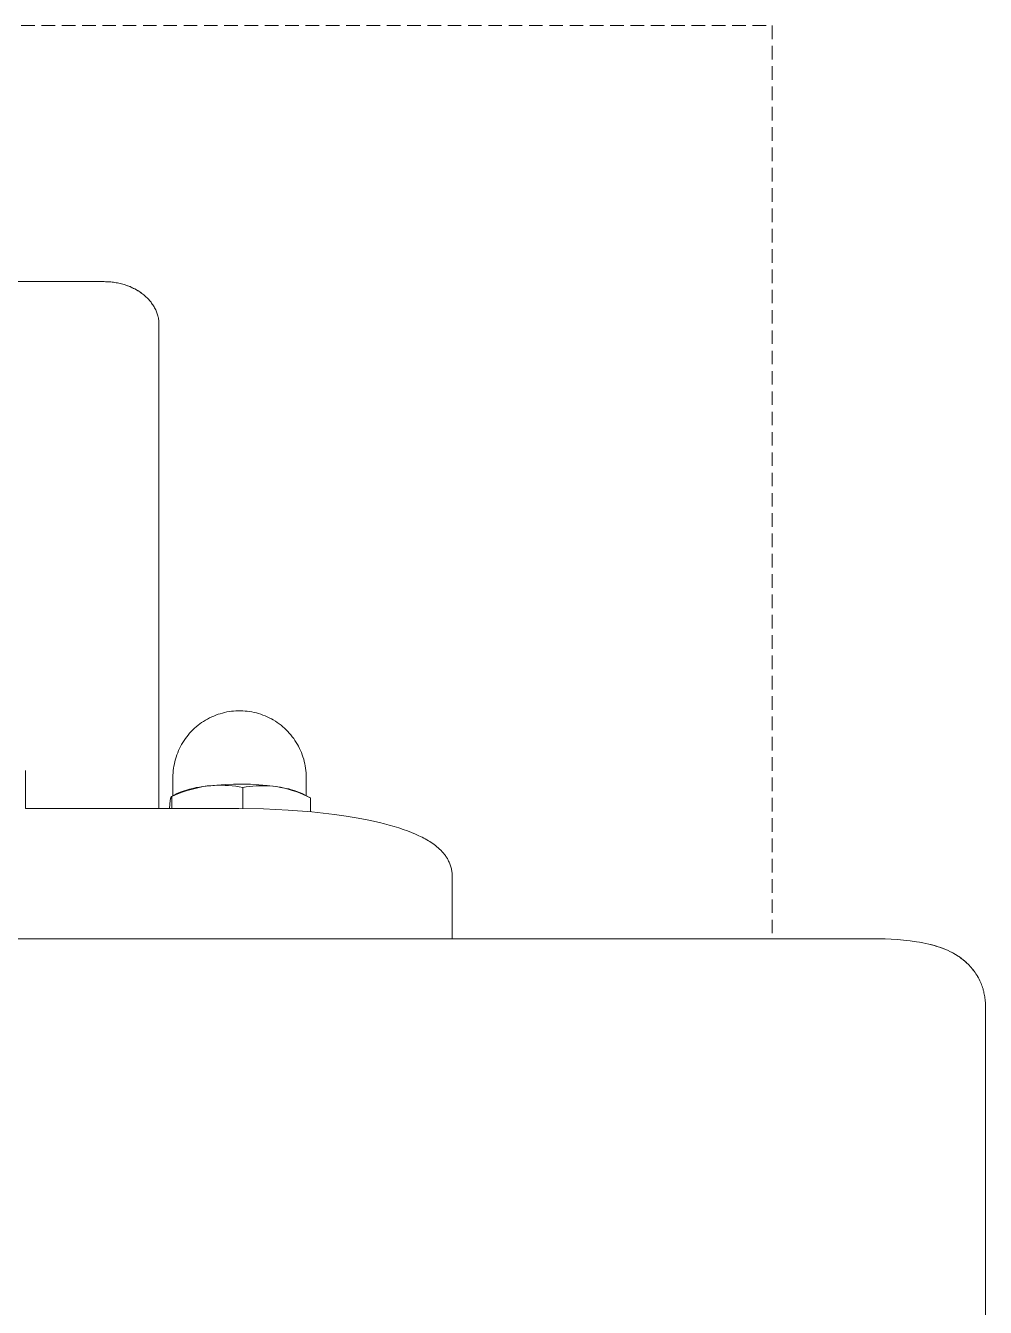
# Model space of a CAD drawing. Header units: millimetres. Extents: x -779 to 3049, y 55 to 2500.
# Drawn here: x -98.4 to -8.4, y 696.5 to 816.7 of the extents above; entities that cross this region are included whole.
import ezdxf

# ---------------------------------------------------------------- set-up
doc = ezdxf.new("R2010")
doc.units = ezdxf.units.MM
doc.linetypes.add('HIDDEN', pattern=[1.905, 1.27, -0.635])
doc.layers.add('ZANO_R', color=7, linetype='Continuous', lineweight=0)
doc.layers.add('ZANO_R_przerywana', color=7, linetype='HIDDEN', lineweight=0)

msp = doc.modelspace()

# ---------------------------------------------------------------- linework, layer by layer
at = {"layer": 'ZANO_R'}
for p, q in [((-97.26, 792.66), (-129.45, 792.66)), ((-96.29, 792.66), (-97.26, 792.66)), ((-90.98, 792.66), (-96.29, 792.66)), ((-90.86, 792.65), (-90.98, 792.66)), ((-90.98, 792.66), (-90.86, 792.65)), ((-90.86, 792.65), (-90.73, 792.65)), ((-90.73, 792.65), (-90.86, 792.65)), ((-90.61, 792.65), (-90.73, 792.65)), ((-90.73, 792.65), (-90.61, 792.65)), ((-90.48, 792.64), (-90.61, 792.65)), ((-90.61, 792.65), (-90.48, 792.64)), ((-90.36, 792.63), (-90.48, 792.64)), ((-90.48, 792.64), (-90.36, 792.63)), ((-90.23, 792.61), (-90.36, 792.63)), ((-90.36, 792.63), (-90.23, 792.61)), ((-90.11, 792.6), (-90.23, 792.61)), ((-90.23, 792.61), (-90.11, 792.6)), ((-89.98, 792.58), (-90.11, 792.6)), ((-90.11, 792.6), (-89.98, 792.58)), ((-89.86, 792.56), (-89.98, 792.58)), ((-89.98, 792.58), (-89.86, 792.56)), ((-89.74, 792.54), (-89.86, 792.56)), ((-89.86, 792.56), (-89.74, 792.54)), ((-89.62, 792.51), (-89.74, 792.54)), ((-89.74, 792.54), (-89.62, 792.51)), ((-89.49, 792.48), (-89.62, 792.51)), ((-89.62, 792.51), (-89.49, 792.48)), ((-89.37, 792.45), (-89.49, 792.48)), ((-89.49, 792.48), (-89.37, 792.45)), ((-89.25, 792.42), (-89.37, 792.45)), ((-89.37, 792.45), (-89.25, 792.42)), ((-89.13, 792.39), (-89.25, 792.42)), ((-89.25, 792.42), (-89.13, 792.39)), ((-89.01, 792.35), (-89.13, 792.39)), ((-89.13, 792.39), (-89.01, 792.35)), ((-88.9, 792.31), (-89.01, 792.35)), ((-89.01, 792.35), (-88.9, 792.31)), ((-88.78, 792.27), (-88.9, 792.31)), ((-88.9, 792.31), (-88.79, 792.27)), ((-88.79, 792.27), (-88.68, 792.23)), ((-88.67, 792.23), (-88.78, 792.27)), ((-88.68, 792.23), (-88.57, 792.19)), ((-88.56, 792.18), (-88.67, 792.23)), ((-88.57, 792.19), (-88.47, 792.14)), ((-88.45, 792.13), (-88.56, 792.18)), ((-88.47, 792.14), (-88.36, 792.09)), ((-88.34, 792.08), (-88.45, 792.13)), ((-88.36, 792.09), (-88.26, 792.04)), ((-88.23, 792.03), (-88.34, 792.08)), ((-88.26, 792.04), (-88.15, 791.99)), ((-88.12, 791.98), (-88.23, 792.03)), ((-88.15, 791.99), (-88.05, 791.94)), ((-88.02, 791.92), (-88.12, 791.98)), ((-88.05, 791.94), (-87.95, 791.88)), ((-87.93, 791.87), (-88.02, 791.92)), ((-87.95, 791.88), (-87.85, 791.82)), ((-87.83, 791.81), (-87.93, 791.87)), ((-87.85, 791.82), (-87.75, 791.76)), ((-87.73, 791.75), (-87.83, 791.81)), ((-87.75, 791.76), (-87.65, 791.69)), ((-87.64, 791.69), (-87.73, 791.75)), ((-87.65, 791.69), (-87.55, 791.63)), ((-87.55, 791.62), (-87.64, 791.69)), ((-87.55, 791.63), (-87.46, 791.56)), ((-87.46, 791.56), (-87.55, 791.62)), ((-87.37, 791.49), (-87.46, 791.56)), ((-87.46, 791.56), (-87.37, 791.49)), ((-87.28, 791.42), (-87.37, 791.49)), ((-87.37, 791.49), (-87.28, 791.42)), ((-87.2, 791.35), (-87.28, 791.42)), ((-87.28, 791.42), (-87.2, 791.35)), ((-87.12, 791.28), (-87.2, 791.35)), ((-87.2, 791.35), (-87.12, 791.28)), ((-87.04, 791.21), (-87.12, 791.28)), ((-87.12, 791.28), (-87.04, 791.21)), ((-86.96, 791.13), (-87.04, 791.21)), ((-87.04, 791.21), (-86.96, 791.13)), ((-86.88, 791.06), (-86.96, 791.13)), ((-86.96, 791.13), (-86.88, 791.06)), ((-86.81, 790.98), (-86.88, 791.06)), ((-86.88, 791.06), (-86.81, 790.98)), ((-86.74, 790.9), (-86.81, 790.98)), ((-86.81, 790.98), (-86.74, 790.9)), ((-86.67, 790.82), (-86.74, 790.9)), ((-86.74, 790.9), (-86.67, 790.82)), ((-86.6, 790.73), (-86.67, 790.82)), ((-86.67, 790.82), (-86.6, 790.73)), ((-86.54, 790.65), (-86.6, 790.73)), ((-86.6, 790.73), (-86.54, 790.65)), ((-86.48, 790.56), (-86.54, 790.65)), ((-86.54, 790.65), (-86.48, 790.56)), ((-86.42, 790.48), (-86.48, 790.56)), ((-86.48, 790.56), (-86.42, 790.48)), ((-86.36, 790.39), (-86.42, 790.48)), ((-86.42, 790.48), (-86.36, 790.39)), ((-86.31, 790.3), (-86.36, 790.39)), ((-86.36, 790.39), (-86.31, 790.3)), ((-86.26, 790.2), (-86.31, 790.3)), ((-86.31, 790.3), (-86.26, 790.2)), ((-86.21, 790.11), (-86.26, 790.2)), ((-86.26, 790.2), (-86.21, 790.11)), ((-86.16, 790.02), (-86.21, 790.11)), ((-86.21, 790.11), (-86.16, 790.02)), ((-86.12, 789.93), (-86.16, 790.02)), ((-86.16, 790.02), (-86.12, 789.93)), ((-86.08, 789.83), (-86.12, 789.93)), ((-86.12, 789.93), (-86.08, 789.83)), ((-86.05, 789.73), (-86.08, 789.83)), ((-86.08, 789.83), (-86.05, 789.73)), ((-86.01, 789.64), (-86.05, 789.73)), ((-86.05, 789.73), (-86.01, 789.64)), ((-85.98, 789.54), (-86.01, 789.64)), ((-86.01, 789.64), (-85.98, 789.54)), ((-85.96, 789.44), (-85.98, 789.54)), ((-85.98, 789.54), (-85.96, 789.44)), ((-85.93, 789.34), (-85.96, 789.44)), ((-85.96, 789.44), (-85.93, 789.34)), ((-85.91, 789.25), (-85.93, 789.34)), ((-85.93, 789.34), (-85.91, 789.25)), ((-85.9, 789.15), (-85.91, 789.25)), ((-85.91, 789.25), (-85.9, 789.15)), ((-85.88, 789.05), (-85.9, 789.15)), ((-85.9, 789.15), (-85.88, 789.05)), ((-85.87, 788.95), (-85.88, 789.05)), ((-85.88, 789.05), (-85.87, 788.95)), ((-85.86, 788.85), (-85.87, 788.95)), ((-85.87, 788.95), (-85.86, 788.85)), ((-85.86, 788.75), (-85.86, 788.85)), ((-85.86, 788.85), (-85.86, 788.75)), ((-85.86, 788.75), (-85.86, 788.66)), ((-85.86, 788.66), (-85.86, 788.75)), ((-85.86, 757.66), (-85.86, 788.66)), ((-85.86, 743.27), (-85.86, 757.66)), ((-80.31, 752.1), (-80.11, 752.16)), ((-80.11, 752.16), (-79.9, 752.22)), ((-79.9, 752.22), (-79.7, 752.27)), ((-79.7, 752.27), (-79.49, 752.32)), ((-79.49, 752.32), (-79.28, 752.35)), ((-79.28, 752.35), (-79.06, 752.38)), ((-79.06, 752.38), (-78.85, 752.41)), ((-78.85, 752.41), (-78.64, 752.42)), ((-78.64, 752.42), (-78.42, 752.43)), ((-78.42, 752.43), (-78.21, 752.43)), ((-78.21, 752.43), (-78, 752.42)), ((-78, 752.42), (-77.78, 752.41)), ((-77.78, 752.41), (-77.57, 752.39)), ((-77.57, 752.39), (-77.36, 752.36)), ((-77.36, 752.36), (-77.14, 752.32)), ((-77.14, 752.32), (-76.93, 752.28)), ((-76.93, 752.28), (-76.72, 752.23)), ((-76.72, 752.23), (-76.51, 752.17)), ((-76.51, 752.17), (-76.31, 752.11)), ((-82.36, 750.93), (-82.19, 751.07)), ((-82.19, 751.07), (-82.02, 751.2)), ((-82.02, 751.2), (-81.85, 751.32)), ((-81.85, 751.32), (-81.67, 751.44)), ((-81.67, 751.44), (-81.49, 751.56)), ((-81.49, 751.56), (-81.3, 751.66)), ((-81.3, 751.66), (-81.11, 751.76)), ((-81.11, 751.76), (-80.91, 751.86)), ((-80.91, 751.86), (-80.72, 751.94)), ((-80.72, 751.94), (-80.52, 752.02)), ((-80.52, 752.02), (-80.31, 752.1)), ((-76.31, 752.11), (-76.1, 752.03)), ((-76.1, 752.03), (-75.9, 751.95)), ((-75.9, 751.95), (-75.7, 751.87)), ((-75.7, 751.87), (-75.51, 751.78)), ((-75.51, 751.78), (-75.31, 751.68)), ((-75.31, 751.68), (-75.13, 751.57)), ((-75.13, 751.57), (-74.94, 751.46)), ((-74.94, 751.46), (-74.76, 751.34)), ((-74.76, 751.34), (-74.58, 751.21)), ((-74.58, 751.21), (-74.41, 751.08)), ((-74.41, 751.08), (-74.25, 750.94)), ((-74.25, 750.94), (-74.08, 750.8)), ((-83.5, 749.64), (-83.38, 749.82)), ((-83.38, 749.82), (-83.25, 749.99)), ((-83.25, 749.99), (-83.12, 750.16)), ((-83.12, 750.16), (-82.98, 750.32)), ((-82.98, 750.32), (-82.83, 750.48)), ((-82.83, 750.48), (-82.68, 750.64)), ((-82.68, 750.64), (-82.52, 750.79)), ((-82.52, 750.79), (-82.36, 750.93)), ((-74.08, 750.8), (-73.93, 750.65)), ((-73.93, 750.65), (-73.77, 750.5)), ((-73.77, 750.5), (-73.63, 750.34)), ((-73.63, 750.34), (-73.49, 750.17)), ((-73.49, 750.17), (-73.35, 750)), ((-73.35, 750), (-73.22, 749.83)), ((-73.22, 749.83), (-73.1, 749.65)), ((-84.1, 748.5), (-84.02, 748.7)), ((-84.02, 748.7), (-83.93, 748.89)), ((-83.93, 748.89), (-83.83, 749.08)), ((-83.83, 749.08), (-83.73, 749.27)), ((-83.73, 749.27), (-83.62, 749.46)), ((-83.62, 749.46), (-83.5, 749.64)), ((-73.1, 749.65), (-72.98, 749.47)), ((-72.98, 749.47), (-72.87, 749.28)), ((-72.87, 749.28), (-72.77, 749.1)), ((-72.77, 749.1), (-72.67, 748.9)), ((-72.67, 748.9), (-72.58, 748.71)), ((-72.58, 748.71), (-72.49, 748.51)), ((-84.45, 747.25), (-84.41, 747.47)), ((-84.41, 747.47), (-84.36, 747.68)), ((-84.36, 747.68), (-84.31, 747.88)), ((-84.31, 747.88), (-84.25, 748.09)), ((-84.25, 748.09), (-84.18, 748.3)), ((-84.18, 748.3), (-84.1, 748.5)), ((-72.49, 748.51), (-72.42, 748.3)), ((-72.42, 748.3), (-72.35, 748.1)), ((-72.35, 748.1), (-72.28, 747.89)), ((-72.28, 747.89), (-72.23, 747.68)), ((-72.23, 747.68), (-72.18, 747.47)), ((-72.18, 747.47), (-72.14, 747.26)), ((-98.36, 743.27), (-98.36, 746.83)), ((-84.55, 746.18), (-84.54, 746.4)), ((-84.55, 744.48), (-84.55, 746.18)), ((-84.54, 746.4), (-84.53, 746.61)), ((-84.53, 746.61), (-84.51, 746.83)), ((-84.51, 746.83), (-84.49, 747.04)), ((-84.49, 747.04), (-84.45, 747.25)), ((-72.14, 747.26), (-72.1, 747.04)), ((-72.1, 747.04), (-72.08, 746.83)), ((-72.08, 746.83), (-72.06, 746.61)), ((-72.06, 746.61), (-72.05, 746.4)), ((-72.05, 746.4), (-72.05, 746.18)), ((-72.05, 746.18), (-72.05, 744.48)), ((-83.28, 744.99), (-83.58, 744.89)), ((-83.57, 744.83), (-83.2, 744.95)), ((-82.98, 745.08), (-83.28, 744.99)), ((-83.2, 744.95), (-82.83, 745.06)), ((-82.67, 745.16), (-82.98, 745.08)), ((-82.83, 745.06), (-82.46, 745.16)), ((-82.36, 745.23), (-82.67, 745.16)), ((-82.46, 745.16), (-82.08, 745.25)), ((-82.05, 745.28), (-82.36, 745.23)), ((-82.08, 745.25), (-81.7, 745.32)), ((-81.74, 745.33), (-82.05, 745.28)), ((-81.42, 745.37), (-81.74, 745.33)), ((-81.7, 745.32), (-81.32, 745.38)), ((-81.32, 745.38), (-80.99, 745.41)), ((-80.43, 745.47), (-81.21, 745.39)), ((-80.99, 745.41), (-80.65, 745.44)), ((-80.65, 745.44), (-80.32, 745.45)), ((-79.64, 745.52), (-80.43, 745.47)), ((-80.32, 745.45), (-79.98, 745.45)), ((-79.98, 745.45), (-79.65, 745.44)), ((-79.65, 745.44), (-79.32, 745.42)), ((-78.85, 745.55), (-79.64, 745.52)), ((-79.32, 745.42), (-78.98, 745.39)), ((-78.98, 745.39), (-78.65, 745.35)), ((-78.07, 745.56), (-78.85, 745.55)), ((-78.65, 745.35), (-78.32, 745.3)), ((-78.32, 745.3), (-78, 745.24)), ((-77.28, 745.54), (-78.07, 745.56)), ((-78, 745.24), (-77.68, 745.29)), ((-78, 745.24), (-78, 743.27)), ((-77.68, 745.29), (-77.37, 745.34)), ((-77.37, 745.34), (-77.05, 745.37)), ((-76.49, 745.49), (-77.28, 745.54)), ((-77.05, 745.37), (-76.73, 745.4)), ((-76.73, 745.4), (-76.41, 745.41)), ((-75.71, 745.43), (-76.49, 745.49)), ((-76.41, 745.41), (-76.09, 745.41)), ((-76.09, 745.41), (-75.78, 745.4)), ((-75.78, 745.4), (-75.46, 745.39)), ((-74.92, 745.33), (-75.71, 745.43)), ((-75.46, 745.39), (-75.14, 745.36)), ((-75.14, 745.36), (-74.82, 745.32)), ((-74.82, 745.32), (-74.46, 745.25)), ((-74.46, 745.26), (-74.72, 745.3)), ((-74.2, 745.22), (-74.46, 745.26)), ((-74.46, 745.25), (-74.09, 745.17)), ((-73.94, 745.16), (-74.2, 745.22)), ((-74.09, 745.17), (-73.73, 745.08)), ((-73.68, 745.1), (-73.94, 745.16)), ((-73.73, 745.08), (-73.37, 744.97)), ((-73.42, 745.03), (-73.68, 745.1)), ((-73.17, 744.95), (-73.42, 745.03)), ((-73.37, 744.97), (-73.02, 744.86)), ((-72.92, 744.86), (-73.17, 744.95)), ((-84.88, 743.27), (-84.79, 744.06)), ((-84.79, 744.06), (-84.77, 744.16)), ((-84.77, 744.16), (-84.76, 744.21)), ((-84.76, 744.21), (-84.75, 744.25)), ((-84.75, 744.25), (-84.74, 744.29)), ((-84.74, 744.3), (-84.73, 744.32)), ((-84.74, 744.29), (-84.74, 744.3)), ((-84.73, 744.33), (-84.72, 744.34)), ((-84.73, 744.32), (-84.73, 744.33)), ((-84.72, 744.35), (-84.72, 744.36)), ((-84.72, 744.36), (-84.71, 744.36)), ((-84.72, 744.34), (-84.72, 744.35)), ((-84.71, 744.37), (-84.71, 744.38)), ((-84.71, 744.38), (-84.7, 744.38)), ((-84.71, 744.36), (-84.71, 744.37)), ((-84.71, 744.37), (-84.71, 744.37)), ((-84.7, 744.39), (-84.69, 744.4)), ((-84.7, 744.38), (-84.7, 744.39)), ((-84.7, 744.39), (-84.7, 744.39)), ((-84.7, 744.39), (-84.7, 744.39)), ((-84.7, 744.39), (-84.7, 744.39)), ((-84.7, 744.39), (-84.7, 744.39)), ((-84.7, 744.38), (-84.7, 744.38)), ((-84.69, 744.4), (-84.69, 744.4)), ((-84.69, 744.4), (-84.69, 744.4)), ((-84.69, 744.4), (-84.69, 744.4)), ((-84.69, 744.4), (-84.69, 744.4)), ((-84.69, 744.4), (-84.69, 744.4)), ((-84.69, 744.4), (-84.69, 744.4)), ((-84.69, 744.4), (-84.69, 744.4)), ((-84.69, 744.4), (-84.68, 744.4)), ((-84.68, 744.41), (-84.17, 744.67)), ((-84.68, 744.4), (-84.68, 744.41)), ((-84.68, 744.41), (-84.68, 744.41)), ((-84.68, 744.41), (-84.68, 744.41)), ((-84.68, 744.41), (-84.68, 744.41)), ((-84.68, 744.41), (-84.68, 744.41)), ((-84.68, 744.41), (-84.68, 744.41)), ((-84.68, 744.41), (-84.68, 744.41)), ((-84.68, 744.41), (-84.68, 744.41)), ((-84.68, 744.41), (-84.68, 744.41)), ((-84.68, 744.41), (-84.68, 744.41)), ((-84.68, 744.41), (-84.68, 744.41)), ((-84.68, 744.41), (-84.68, 744.41)), ((-84.68, 744.41), (-84.68, 744.41)), ((-84.68, 744.41), (-84.68, 744.41)), ((-84.68, 744.41), (-84.68, 744.41)), ((-84.68, 744.41), (-84.67, 744.41)), ((-84.67, 744.41), (-84.67, 744.41)), ((-84.67, 744.41), (-84.67, 744.41)), ((-84.67, 744.41), (-84.67, 744.41)), ((-84.67, 744.41), (-84.67, 744.41)), ((-84.67, 744.41), (-84.67, 744.41)), ((-84.67, 744.41), (-84.67, 744.41)), ((-84.67, 744.41), (-84.67, 744.41)), ((-84.67, 744.41), (-84.67, 744.41)), ((-84.67, 744.41), (-84.67, 744.41)), ((-84.67, 744.41), (-84.67, 744.41)), ((-84.67, 744.41), (-84.67, 744.41)), ((-84.67, 744.41), (-84.67, 744.41)), ((-84.67, 744.41), (-84.67, 744.41)), ((-84.67, 744.41), (-84.67, 744.41)), ((-84.67, 744.41), (-84.67, 744.41)), ((-84.67, 744.41), (-84.67, 744.41)), ((-84.67, 744.41), (-84.66, 744.41)), ((-84.66, 744.41), (-84.66, 744.41)), ((-84.66, 744.41), (-84.66, 744.41)), ((-84.66, 744.41), (-84.66, 744.41)), ((-84.66, 744.41), (-84.66, 744.41)), ((-84.66, 744.41), (-84.66, 744.41)), ((-84.66, 744.41), (-84.66, 744.41)), ((-84.66, 744.41), (-84.66, 744.41)), ((-84.66, 744.41), (-84.66, 744.41)), ((-84.66, 744.41), (-84.66, 744.41)), ((-84.66, 744.41), (-84.66, 744.41)), ((-84.66, 744.41), (-84.66, 744.41)), ((-84.66, 744.41), (-84.66, 744.41)), ((-84.66, 744.41), (-84.66, 744.41)), ((-84.66, 744.41), (-84.66, 744.41)), ((-84.66, 744.41), (-84.66, 744.41)), ((-84.66, 744.41), (-84.66, 744.41)), ((-84.66, 744.41), (-84.65, 744.41)), ((-84.65, 744.41), (-84.65, 744.41)), ((-84.65, 744.41), (-84.65, 744.41)), ((-84.65, 744.41), (-84.65, 744.41)), ((-84.65, 744.41), (-84.65, 744.41)), ((-84.65, 744.41), (-84.65, 744.41)), ((-84.65, 744.41), (-84.65, 744.4)), ((-84.65, 744.4), (-84.65, 744.4)), ((-84.65, 744.4), (-84.65, 744.4)), ((-84.65, 744.4), (-84.65, 744.4)), ((-84.65, 744.4), (-84.64, 744.4)), ((-84.64, 744.4), (-84.29, 744.55)), ((-84.64, 744.4), (-84.64, 744.4)), ((-84.64, 744.4), (-84.64, 744.4)), ((-84.64, 744.4), (-84.64, 744.4)), ((-84.64, 744.4), (-84.64, 744.4)), ((-84.64, 743.27), (-84.64, 744.4)), ((-84.29, 744.55), (-83.93, 744.7)), ((-83.88, 744.79), (-84.17, 744.67)), ((-83.93, 744.7), (-83.57, 744.83)), ((-83.58, 744.89), (-83.88, 744.79)), ((-73.02, 744.86), (-72.67, 744.73)), ((-72.67, 744.77), (-72.92, 744.86)), ((-72.42, 744.67), (-72.67, 744.77)), ((-72.67, 744.73), (-72.33, 744.59)), ((-72.42, 744.67), (-71.66, 744.28)), ((-72.33, 744.59), (-71.99, 744.44)), ((-71.99, 744.44), (-71.65, 744.27)), ((-71.67, 744.29), (-71.68, 744.29)), ((-71.68, 744.29), (-71.68, 744.29)), ((-71.68, 744.29), (-71.68, 744.29)), ((-71.68, 744.29), (-71.68, 744.29)), ((-71.68, 744.29), (-71.68, 744.29)), ((-71.67, 744.28), (-71.67, 744.29)), ((-71.67, 744.29), (-71.67, 744.29)), ((-71.67, 744.29), (-71.67, 744.29)), ((-71.67, 744.29), (-71.67, 744.29)), ((-71.67, 744.29), (-71.67, 744.29)), ((-71.67, 744.29), (-71.67, 744.29)), ((-71.67, 744.29), (-71.67, 744.29)), ((-71.65, 744.28), (-71.66, 744.28)), ((-71.66, 744.28), (-71.66, 744.28)), ((-71.66, 744.28), (-71.66, 744.28)), ((-71.66, 744.28), (-71.66, 744.28)), ((-71.66, 744.28), (-71.66, 744.28)), ((-71.66, 744.28), (-71.66, 744.28)), ((-71.66, 744.28), (-71.66, 744.28)), ((-71.65, 744.27), (-71.65, 744.28)), ((-71.65, 742.97), (-71.65, 744.27)), ((-71.65, 744.27), (-71.65, 744.27)), ((-71.65, 744.27), (-71.65, 744.27)), ((-98.36, 743.27), (-78.36, 743.27)), ((-78.36, 743.27), (-76.06, 743.23)), ((-76.06, 743.23), (-73.75, 743.13)), ((-73.75, 743.13), (-71.53, 742.95)), ((-71.53, 742.95), (-70.46, 742.84)), ((-70.46, 742.84), (-69.4, 742.71)), ((-69.4, 742.71), (-68.29, 742.55)), ((-68.29, 742.55), (-67.18, 742.37)), ((-67.18, 742.37), (-66.17, 742.17)), ((-66.17, 742.17), (-65.16, 741.95)), ((-65.16, 741.95), (-64.71, 741.83)), ((-64.71, 741.83), (-64.26, 741.71)), ((-64.26, 741.71), (-63.81, 741.59)), ((-63.81, 741.59), (-63.36, 741.45)), ((-63.36, 741.45), (-62.95, 741.31)), ((-62.95, 741.31), (-62.55, 741.17)), ((-62.55, 741.17), (-62.17, 741.02)), ((-62.17, 741.02), (-61.8, 740.87)), ((-61.8, 740.87), (-61.48, 740.72)), ((-61.48, 740.72), (-61.17, 740.57)), ((-61.17, 740.57), (-61.02, 740.49)), ((-61.02, 740.49), (-60.88, 740.42)), ((-60.88, 740.42), (-60.73, 740.33)), ((-60.73, 740.33), (-60.59, 740.25)), ((-60.59, 740.25), (-60.45, 740.17)), ((-60.45, 740.17), (-60.32, 740.08)), ((-60.32, 740.08), (-60.18, 739.98)), ((-60.18, 739.98), (-60.05, 739.89)), ((-60.05, 739.89), (-59.92, 739.79)), ((-59.92, 739.79), (-59.8, 739.69)), ((-59.8, 739.69), (-59.68, 739.59)), ((-59.68, 739.59), (-59.55, 739.47)), ((-59.55, 739.47), (-59.43, 739.36)), ((-59.43, 739.36), (-59.37, 739.3)), ((-59.37, 739.3), (-59.32, 739.24)), ((-59.32, 739.24), (-59.26, 739.18)), ((-59.26, 739.18), (-59.21, 739.12)), ((-59.21, 739.12), (-59.15, 739.05)), ((-59.15, 739.05), (-59.1, 738.99)), ((-59.1, 738.99), (-59.05, 738.92)), ((-59.05, 738.92), (-59, 738.85)), ((-59, 738.85), (-58.95, 738.78)), ((-58.95, 738.78), (-58.9, 738.71)), ((-58.9, 738.71), (-58.86, 738.64)), ((-58.86, 738.64), (-58.81, 738.57)), ((-58.81, 738.57), (-58.77, 738.5)), ((-58.77, 738.5), (-58.73, 738.42)), ((-58.73, 738.42), (-58.69, 738.34)), ((-58.69, 738.34), (-58.65, 738.25)), ((-58.65, 738.25), (-58.61, 738.17)), ((-58.61, 738.17), (-58.58, 738.08)), ((-58.58, 738.08), (-58.54, 737.99)), ((-58.54, 737.99), (-58.51, 737.9)), ((-58.51, 737.9), (-58.48, 737.81)), ((-58.48, 737.81), (-58.46, 737.72)), ((-58.46, 737.72), (-58.43, 737.62)), ((-58.43, 737.62), (-58.41, 737.53)), ((-58.41, 737.53), (-58.4, 737.43)), ((-58.4, 737.43), (-58.38, 737.34)), ((-58.38, 737.34), (-58.37, 737.24)), ((-58.37, 737.24), (-58.36, 737.14)), ((-58.36, 737.14), (-58.36, 737.04)), ((-58.36, 737.04), (-58.36, 736.95)), ((-58.36, 736.95), (-58.36, 731.04)), ((-308.36, 731.04), (-18.36, 731.04)), ((-18.36, 731.04), (-17.77, 731.04)), ((-18.36, 731.04), (-17.77, 731.04)), ((-17.77, 731.04), (-17.19, 731.02)), ((-17.77, 731.04), (-17.19, 731.02)), ((-17.19, 731.02), (-16.61, 730.98)), ((-17.19, 731.02), (-16.61, 730.98)), ((-16.61, 730.98), (-16.04, 730.94)), ((-16.61, 730.98), (-16.04, 730.94)), ((-16.04, 730.94), (-15.42, 730.87)), ((-16.04, 730.94), (-15.42, 730.87)), ((-15.42, 730.87), (-14.81, 730.78)), ((-15.42, 730.87), (-14.81, 730.78)), ((-14.81, 730.78), (-14.52, 730.73)), ((-14.81, 730.78), (-14.52, 730.73)), ((-14.52, 730.73), (-14.23, 730.68)), ((-14.52, 730.73), (-14.23, 730.68)), ((-14.23, 730.68), (-13.94, 730.62)), ((-14.23, 730.68), (-13.94, 730.62)), ((-13.94, 730.62), (-13.65, 730.55)), ((-13.94, 730.62), (-13.65, 730.55)), ((-13.65, 730.55), (-13.35, 730.48)), ((-13.65, 730.55), (-13.4, 730.49)), ((-13.4, 730.49), (-13.15, 730.42)), ((-13.35, 730.48), (-13.05, 730.39)), ((-13.15, 730.42), (-12.9, 730.35)), ((-13.05, 730.39), (-12.8, 730.31)), ((-12.9, 730.35), (-12.65, 730.26)), ((-12.8, 730.31), (-12.55, 730.23)), ((-12.65, 730.26), (-12.4, 730.18)), ((-12.55, 730.23), (-12.31, 730.14)), ((-12.4, 730.18), (-12.16, 730.08)), ((-12.31, 730.14), (-12.08, 730.05)), ((-12.16, 730.08), (-11.91, 729.98)), ((-12.08, 730.05), (-11.85, 729.95)), ((-11.91, 729.98), (-11.68, 729.87)), ((-11.85, 729.95), (-11.63, 729.84)), ((-11.68, 729.87), (-11.47, 729.76)), ((-11.63, 729.84), (-11.42, 729.73)), ((-11.47, 729.76), (-11.26, 729.65)), ((-11.42, 729.73), (-11.21, 729.61)), ((-11.26, 729.65), (-11.16, 729.59)), ((-11.21, 729.61), (-11.1, 729.55)), ((-11.16, 729.59), (-11.06, 729.52)), ((-11.1, 729.55), (-11, 729.49)), ((-11.06, 729.52), (-10.96, 729.46)), ((-11, 729.49), (-10.9, 729.42)), ((-10.96, 729.46), (-10.86, 729.39)), ((-10.9, 729.42), (-10.8, 729.36)), ((-10.86, 729.39), (-10.76, 729.33)), ((-10.8, 729.36), (-10.71, 729.29)), ((-10.76, 729.33), (-10.66, 729.26)), ((-10.71, 729.29), (-10.62, 729.22)), ((-10.66, 729.26), (-10.56, 729.18)), ((-10.62, 729.22), (-10.52, 729.15)), ((-10.56, 729.18), (-10.46, 729.11)), ((-10.52, 729.15), (-10.43, 729.08)), ((-10.46, 729.11), (-10.37, 729.03)), ((-10.43, 729.08), (-10.35, 729.01)), ((-10.37, 729.03), (-10.27, 728.95)), ((-10.35, 729.01), (-10.26, 728.94)), ((-10.27, 728.95), (-10.18, 728.87)), ((-10.26, 728.94), (-10.17, 728.86)), ((-10.18, 728.87), (-10.09, 728.78)), ((-10.17, 728.86), (-10.09, 728.78)), ((-10.09, 728.78), (-9.98, 728.68)), ((-10.09, 728.78), (-9.98, 728.68)), ((-9.98, 728.68), (-9.88, 728.58)), ((-9.98, 728.68), (-9.88, 728.58)), ((-9.88, 728.58), (-9.78, 728.47)), ((-9.88, 728.58), (-9.78, 728.47)), ((-9.78, 728.47), (-9.68, 728.36)), ((-9.78, 728.47), (-9.68, 728.36)), ((-9.68, 728.36), (-9.59, 728.25)), ((-9.68, 728.36), (-9.59, 728.25)), ((-9.59, 728.25), (-9.5, 728.14)), ((-9.59, 728.25), (-9.49, 728.13)), ((-9.5, 728.14), (-9.41, 728.02)), ((-9.49, 728.13), (-9.4, 728.01)), ((-9.41, 728.02), (-9.32, 727.9)), ((-9.4, 728.01), (-9.32, 727.89)), ((-9.32, 727.9), (-9.24, 727.78)), ((-9.32, 727.89), (-9.24, 727.77)), ((-9.24, 727.78), (-9.16, 727.65)), ((-9.24, 727.77), (-9.16, 727.64)), ((-9.16, 727.65), (-9.09, 727.53)), ((-9.16, 727.64), (-9.08, 727.52)), ((-9.09, 727.53), (-9.01, 727.4)), ((-9.08, 727.52), (-9.01, 727.39)), ((-9.01, 727.4), (-8.94, 727.27)), ((-9.01, 727.39), (-8.94, 727.26)), ((-8.94, 727.27), (-8.88, 727.13)), ((-8.94, 727.26), (-8.87, 727.12)), ((-8.88, 727.13), (-8.81, 727)), ((-8.87, 727.12), (-8.81, 726.99)), ((-8.81, 727), (-8.76, 726.86)), ((-8.81, 726.99), (-8.76, 726.86)), ((-8.76, 726.86), (-8.71, 726.74)), ((-8.76, 726.86), (-8.71, 726.74)), ((-8.71, 726.74), (-8.66, 726.62)), ((-8.71, 726.74), (-8.66, 726.62)), ((-8.66, 726.62), (-8.62, 726.49)), ((-8.66, 726.62), (-8.62, 726.49)), ((-8.62, 726.49), (-8.58, 726.37)), ((-8.62, 726.49), (-8.58, 726.37)), ((-8.58, 726.37), (-8.55, 726.25)), ((-8.58, 726.37), (-8.55, 726.25)), ((-8.55, 726.25), (-8.51, 726.12)), ((-8.55, 726.25), (-8.51, 726.12)), ((-8.51, 726.12), (-8.49, 726)), ((-8.51, 726.12), (-8.49, 726)), ((-8.49, 726), (-8.46, 725.87)), ((-8.49, 726), (-8.46, 725.87)), ((-8.46, 725.87), (-8.44, 725.74)), ((-8.46, 725.87), (-8.44, 725.74)), ((-8.44, 725.74), (-8.41, 725.61)), ((-8.44, 725.74), (-8.41, 725.61)), ((-8.41, 725.61), (-8.4, 725.49)), ((-8.41, 725.61), (-8.4, 725.49)), ((-8.4, 725.49), (-8.38, 725.36)), ((-8.4, 725.49), (-8.38, 725.36)), ((-8.38, 725.36), (-8.37, 725.23)), ((-8.38, 725.36), (-8.37, 725.23)), ((-8.37, 725.23), (-8.36, 725.1)), ((-8.37, 725.23), (-8.36, 725.1)), ((-8.36, 725.1), (-8.36, 724.97)), ((-8.36, 725.1), (-8.36, 724.97)), ((-8.36, 724.97), (-8.36, 724.84)), ((-8.36, 724.97), (-8.36, 724.84)), ((-8.36, 697.66), (-8.36, 724.84)), ((-8.36, 697.66), (-8.36, 724.84)), ((-8.36, 659.23), (-8.36, 697.66))]:
    msp.add_line(p, q, dxfattribs=at)
at = {"layer": 'ZANO_R_przerywana'}
for p, q in [((-588.36, 816.66), (-28.36, 816.66)), ((-28.36, 816.66), (-28.36, 731.04))]:
    msp.add_line(p, q, dxfattribs=at)

doc.saveas('drawing.dxf')
